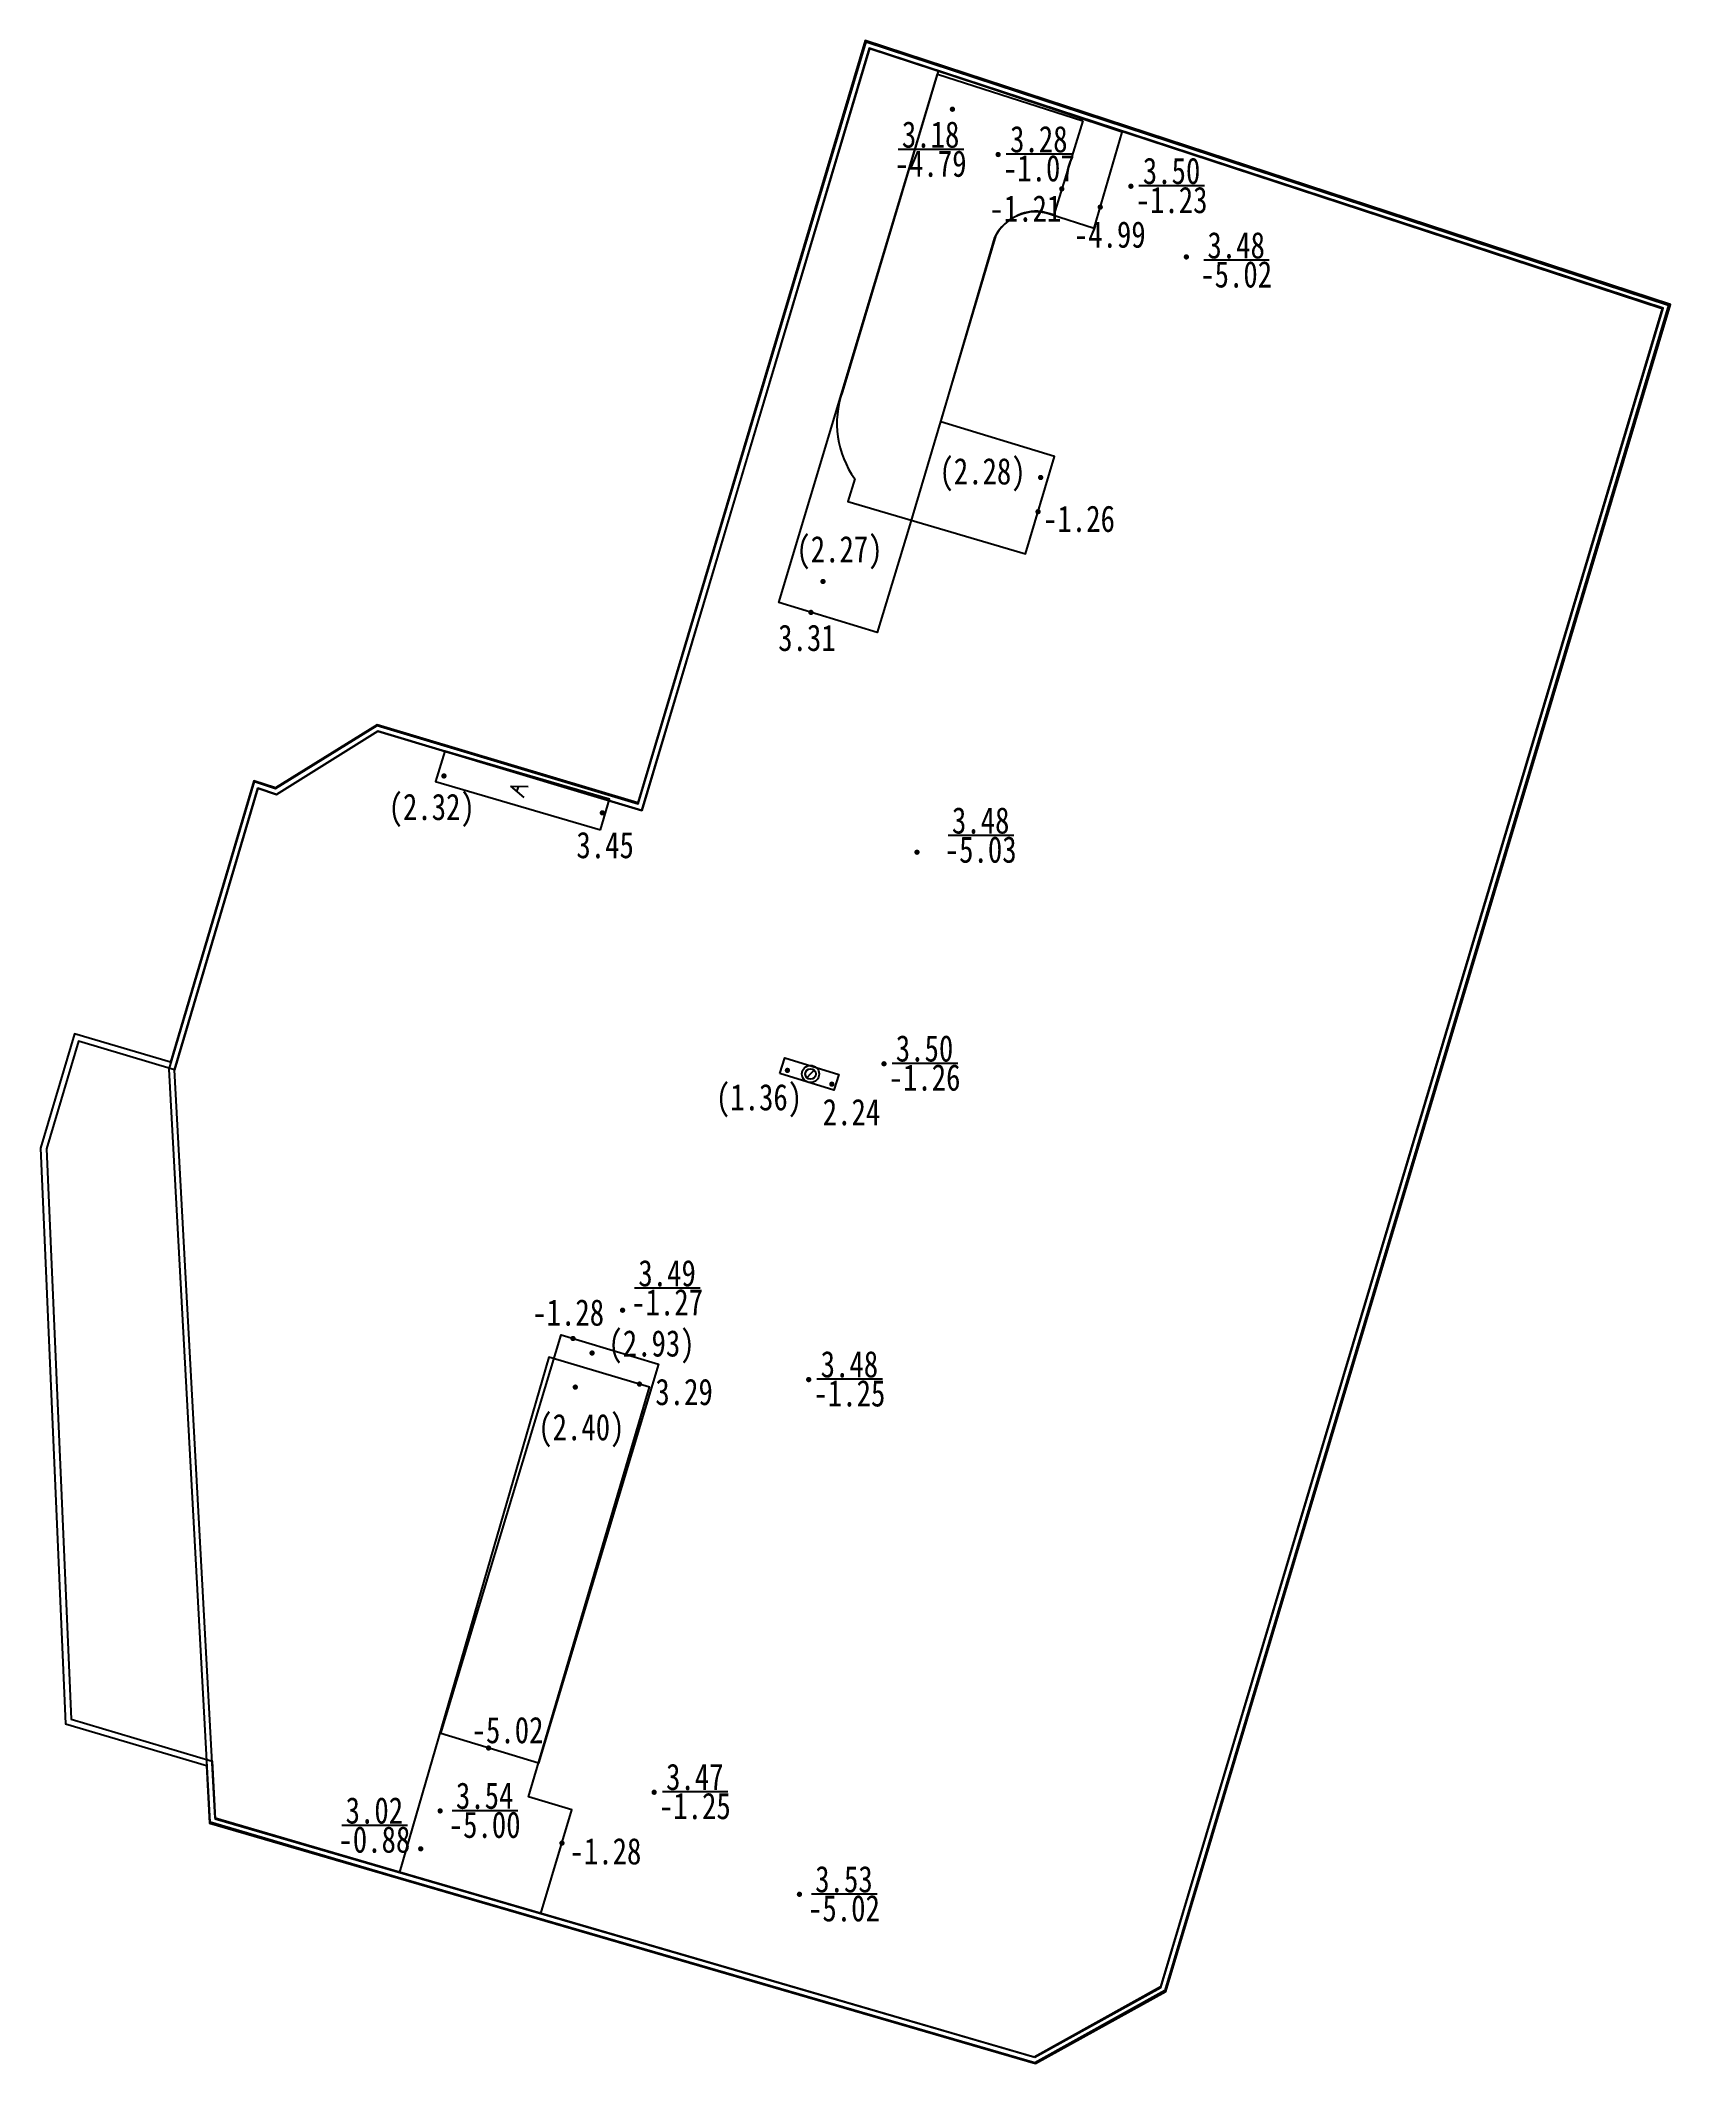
# Model space of a CAD drawing. Header units: inches. Extents: x 610029 to 610152, y 105656 to 105809.
import ezdxf
from ezdxf.enums import TextEntityAlignment as Align

# ---------------------------------------------------------------- set-up
doc = ezdxf.new("R2010")
doc.units = ezdxf.units.IN
doc.header["$MEASUREMENT"] = 0
doc.linetypes.add('38030132', pattern=[0])
doc.linetypes.add('39080012', pattern=[2, 1, 1])
for name, color, linetype in [('人行楼梯及其净高', 6, 'Continuous'), ('净空高-1', 6, 'Continuous'), ('净空高-2', 2, 'Continuous'), ('出入口-1', 3, 'Continuous'), ('出入口-2', 5, 'Continuous'), ('出入口地平高', 1, 'Continuous'), ('地下1层外壁', 6, 'Continuous'), ('地下1层范围线', 6, 'Continuous'), ('地下2层外壁', 2, 'Continuous'), ('地下2层范围线', 2, 'Continuous'), ('地下空间范围面', 7, 'Continuous'), ('通风口及其净高', 6, 'Continuous'), ('高程净空高-1', 6, 'Continuous'), ('高程净空高-2', 2, 'Continuous')]:
    doc.layers.add(name, color=color, linetype=linetype)
doc.styles.add('HZ', font='simhei_1.ttf', dxfattribs={"width": 0.8})

# ---------------------------------------------------------------- blocks, each defined once
blk = doc.blocks.new('gc200')
at = {"const_width": 0.2}
blk.add_lwpolyline([(-0.1, 0, 1), (0.1, 0, 1)], format="xyb", close=True, dxfattribs=at)
blk = doc.blocks.new('38030131')
for p, q in [((0, 2.5), (-0.9, 0)), ((-0.432, 1.3), (0.432, 1.3)), ((0, 2.5), (0.9, 0))]:
    blk.add_line(p, q)
blk = doc.blocks.new('38030301')
at = {"color": 0}
for q in [(-0.57, -0.57), (0.57, 0.57)]:
    blk.add_line((0, 0), q, dxfattribs=at)
for radius in [1.3, 0.8]:
    blk.add_circle((0, 0), radius, dxfattribs=at)

msp = doc.modelspace()

# ---------------------------------------------------------------- linework, layer by layer
at = {"layer": '人行楼梯及其净高', "color": 6, "linetype": '38030132', "flags": 128}
msp.add_lwpolyline([(610071.06, 105749.64), (610071.73, 105751.97), (610059.28, 105755.59), (610058.56, 105753.31), (610071.06, 105749.64)], dxfattribs=at)
at = {"layer": '出入口-1', "linetype": 'Continuous', "flags": 128}
msp.add_lwpolyline([(610107.58, 105803.29), (610105.37, 105796.18), (610104.43, 105796.45, 0.290741), (610100.98, 105794.64), (610094.39, 105772.48), (610092, 105764.57), (610084.56, 105766.85), (610096.56, 105806.82)], format="xyb", close=True, dxfattribs=at)
msp.add_lwpolyline([(610066.54, 105667.64), (610068.89, 105675.49), (610065.61, 105676.47), (610074.78, 105707.47), (610067.16, 105709.73), (610055.83, 105670.76)], close=True, dxfattribs=at)
at = {"layer": '出入口-2', "linetype": 'Continuous', "flags": 128}
msp.add_lwpolyline([(610096.63, 105807.05), (610089.37, 105782.81, 0.245893), (610090.31, 105776.2), (610089.78, 105774.48), (610103.23, 105770.53), (610105.43, 105777.9), (610096.83, 105780.51), (610100.91, 105794.46, -0.38577), (610105.12, 105796.24), (610108.43, 105795.18), (610110.55, 105802.44)], format="xyb", close=True, dxfattribs=at)
msp.add_lwpolyline([(610058.97, 105681.25), (610068.07, 105711.43), (610075.46, 105709.2), (610066.36, 105679.02)], close=True, dxfattribs=at)
at = {"layer": '地下1层外壁', "linetype": 'Continuous', "flags": 128}
msp.add_lwpolyline([(610104, 105656.28), (610113.85, 105661.73), (610152.06, 105789.41), (610091.09, 105809.38), (610073.88, 105751.68), (610054.14, 105757.6), (610046.46, 105752.82), (610044.82, 105753.36), (610038.5, 105732.05), (610031.23, 105734.21), (610028.66, 105725.56), (610030.56, 105681.99), (610041.22, 105678.83), (610041.46, 105674.47)], close=True, dxfattribs=at)
at = {"layer": '地下1层范围线', "linetype": 'Continuous', "flags": 128}
msp.add_lwpolyline([(610103.95, 105656.76), (610113.47, 105662.03), (610151.51, 105789.12), (610091.39, 105808.81), (610074.19, 105751.12), (610054.21, 105757.11), (610046.52, 105752.32), (610045.12, 105752.79), (610038.8, 105731.49), (610031.53, 105733.65), (610029.11, 105725.51), (610030.99, 105682.33), (610041.65, 105679.17), (610041.89, 105674.81)], close=True, dxfattribs=at)
at = {"layer": '地下2层外壁', "linetype": 'Continuous', "flags": 128}
msp.add_lwpolyline([(610091.18, 105809.28), (610151.92, 105789.35), (610113.78, 105661.81), (610103.93, 105656.33), (610055.71, 105670.37), (610041.51, 105674.55), (610038.4, 105731.54), (610044.86, 105753.3), (610046.46, 105752.76), (610054.15, 105757.55), (610073.92, 105751.62)], close=True, dxfattribs=at)
at = {"layer": '地下2层范围线', "linetype": 'Continuous', "flags": 128}
msp.add_lwpolyline([(610091.45, 105808.77), (610151.43, 105789.09), (610113.44, 105662.08), (610103.88, 105656.76), (610055.83, 105670.76), (610041.89, 105674.85), (610038.8, 105731.49), (610045.12, 105752.79), (610046.52, 105752.32), (610054.21, 105757.11), (610074.19, 105751.12), (610091.45, 105808.77)], close=True, dxfattribs=at)
at = {"layer": '地下空间范围面', "linetype": 'Continuous', "flags": 128}
msp.add_lwpolyline([(610104, 105656.28), (610113.85, 105661.73), (610152.06, 105789.41), (610091.09, 105809.38), (610073.88, 105751.68), (610054.14, 105757.6), (610046.46, 105752.82), (610044.82, 105753.36), (610038.5, 105732.05), (610031.23, 105734.21), (610028.66, 105725.56), (610030.56, 105681.99), (610041.22, 105678.83), (610041.46, 105674.47)], close=True, dxfattribs=at)
at = {"layer": '通风口及其净高', "linetype": '39080012', "flags": 128}
msp.add_lwpolyline([(610084.64, 105731.2), (610085.01, 105732.39), (610089.09, 105731.14), (610088.72, 105729.94)], close=True, dxfattribs=at)
at = {"layer": '高程净空高-1', "linetype": 'Continuous'}
for p, q in [((610101.77, 105800.8), (610106.74, 105800.8)), ((610111.82, 105798.4), (610116.79, 105798.4)), ((610093.13, 105731.99), (610098.1, 105731.99)), ((610073.63, 105714.98), (610078.6, 105714.98)), ((610087.43, 105708.09), (610092.4, 105708.09)), ((610075.74, 105676.86), (610080.71, 105676.86)), ((610051.48, 105674.32), (610056.45, 105674.32))]:
    msp.add_line(p, q, dxfattribs=at)
at = {"layer": '高程净空高-2', "linetype": 'Continuous'}
for p, q in [((610093.59, 105801.15), (610098.56, 105801.15)), ((610116.72, 105792.77), (610121.69, 105792.77)), ((610097.37, 105749.24), (610102.34, 105749.24)), ((610059.82, 105675.44), (610064.79, 105675.44)), ((610087.02, 105669.12), (610092, 105669.12))]:
    msp.add_line(p, q, dxfattribs=at)

# ---------------------------------------------------------------- block references
at = {"layer": '人行楼梯及其净高', "color": 6, "linetype": 'Continuous', "xscale": 0.500000000013271, "yscale": 0.500000000013271, "zscale": 0.500000000013271, "rotation": 69.35135828197458}
msp.add_blockref('38030131', (610065.42, 105752.51), dxfattribs=at)
at = {"layer": '人行楼梯及其净高', "color": 6, "linetype": 'Continuous'}
msp.add_blockref('gc200', (610071.2, 105750.93), dxfattribs=at)
at = {"layer": '净空高-1', "color": 4, "linetype": 'Continuous'}
for p in [(610087.9, 105768.44), (610069.15, 105707.47)]:
    msp.add_blockref('gc200', p, dxfattribs=at)
at = {"layer": '净空高-1', "color": 6, "linetype": 'Continuous'}
msp.add_blockref('gc200', (610059.21, 105753.72), dxfattribs=at)
at = {"layer": '净空高-2', "color": 4, "linetype": 'Continuous'}
for p in [(610104.38, 105776.31), (610070.42, 105710.05)]:
    msp.add_blockref('gc200', p, dxfattribs=at)
at = {"layer": '出入口地平高', "linetype": 'Continuous'}
for p in [(610105.98, 105798.15), (610108.89, 105796.77), (610104.18, 105773.72), (610086.99, 105766.1), (610068.98, 105711.15), (610074.01, 105707.7), (610062.59, 105680.16), (610068.14, 105672.96)]:
    msp.add_blockref('gc200', p, dxfattribs=at)
at = {"layer": '通风口及其净高', "color": 6, "linetype": 'Continuous'}
for p in [(610085.21, 105731.44), (610088.57, 105730.4)]:
    msp.add_blockref('gc200', p, dxfattribs=at)
at = {"layer": '通风口及其净高', "color": 2, "linetype": 'Continuous', "xscale": 0.5, "yscale": 0.5, "zscale": 0.5}
msp.add_blockref('38030301', (610086.96, 105731.17), dxfattribs=at)
at = {"layer": '高程净空高-1', "color": 4, "linetype": 'Continuous'}
for p in [(610101.16, 105800.75), (610111.21, 105798.35), (610092.52, 105731.94), (610072.73, 105713.29), (610086.82, 105708.04), (610075.12, 105676.81), (610057.45, 105672.53)]:
    msp.add_blockref('gc200', p, dxfattribs=at)
at = {"layer": '高程净空高-2', "color": 4, "linetype": 'Continuous'}
for p in [(610097.7, 105804.18), (610115.41, 105793), (610095.02, 105747.95), (610058.92, 105675.4), (610086.12, 105669.09)]:
    msp.add_blockref('gc200', p, dxfattribs=at)

# ---------------------------------------------------------------- texts
at = {"layer": '人行楼梯及其净高', "color": 6, "linetype": 'Continuous', "style": 'HZ', "width": 0.8}
msp.add_text('3.45', height=2, dxfattribs=at).set_placement((610071.41, 105748.48), align=Align.MIDDLE)
at = {"layer": '净空高-1', "linetype": 'Continuous', "style": 'HZ', "width": 0.8}
for s, p in [('(2.27)', (610089.15, 105770.73)), ('(2.40)', (610069.61, 105704.29))]:
    msp.add_text(s, height=2, dxfattribs=at).set_placement(p, align=Align.MIDDLE)
at = {"layer": '净空高-1', "color": 6, "linetype": 'Continuous', "style": 'HZ', "width": 0.8}
msp.add_text('(2.32)', height=2, dxfattribs=at).set_placement((610058.28, 105751.23), align=Align.MIDDLE)
at = {"layer": '净空高-2', "linetype": 'Continuous', "style": 'HZ', "width": 0.8}
for s, p in [('(2.28)', (610099.98, 105776.63)), ('(2.93)', (610074.92, 105710.63))]:
    msp.add_text(s, height=2, dxfattribs=at).set_placement(p, align=Align.MIDDLE)
at = {"layer": '出入口地平高', "linetype": 'Continuous', "style": 'HZ', "width": 0.8}
for s, p in [('-1.21', (610100.5, 105796.67)), ('-4.99', (610106.89, 105794.7)), ('-1.26', (610104.56, 105773.19)), ('3.31', (610084.51, 105764.18)), ('-1.28', (610065.89, 105713.12)), ('3.29', (610075.21, 105707.11)), ('-5.02', (610061.3, 105681.52)), ('-1.28', (610068.71, 105672.35))]:
    msp.add_text(s, height=2, dxfattribs=at).set_placement(p, align=Align.MIDDLE_LEFT)
at = {"layer": '通风口及其净高', "color": 6, "linetype": 'Continuous', "style": 'HZ', "width": 0.8}
for s, p in [('(1.36)', (610083.06, 105729.26)), ('2.24', (610090.06, 105728.27))]:
    msp.add_text(s, height=2, dxfattribs=at).set_placement(p, align=Align.MIDDLE)
at = {"layer": '高程净空高-1', "linetype": 'Continuous', "style": 'HZ', "width": 0.8}
for s, p in [('3.28', (610104.24, 105801.9)), ('-1.07', (610104.24, 105799.7)), ('3.50', (610114.29, 105799.5)), ('-1.23', (610114.29, 105797.3)), ('3.50', (610095.59, 105733.09)), ('-1.26', (610095.59, 105730.89)), ('3.49', (610076.1, 105716.08)), ('-1.27', (610076.1, 105713.88)), ('3.48', (610089.9, 105709.19)), ('-1.25', (610089.9, 105706.99)), ('3.47', (610078.2, 105677.96)), ('3.02', (610053.94, 105675.42)), ('-1.25', (610078.2, 105675.76)), ('-0.88', (610053.94, 105673.22))]:
    msp.add_text(s, height=2, dxfattribs=at).set_placement(p, align=Align.MIDDLE)
at = {"layer": '高程净空高-2', "linetype": 'Continuous', "style": 'HZ', "width": 0.8}
for s, p in [('3.18', (610096.05, 105802.25)), ('-4.79', (610096.05, 105800.05)), ('3.48', (610119.18, 105793.87)), ('-5.02', (610119.18, 105791.67)), ('3.48', (610099.84, 105750.34)), ('-5.03', (610099.84, 105748.14)), ('3.54', (610062.29, 105676.54)), ('-5.00', (610062.29, 105674.34)), ('3.53', (610089.49, 105670.22)), ('-5.02', (610089.49, 105668.02))]:
    msp.add_text(s, height=2, dxfattribs=at).set_placement(p, align=Align.MIDDLE)

doc.saveas('drawing.dxf')
